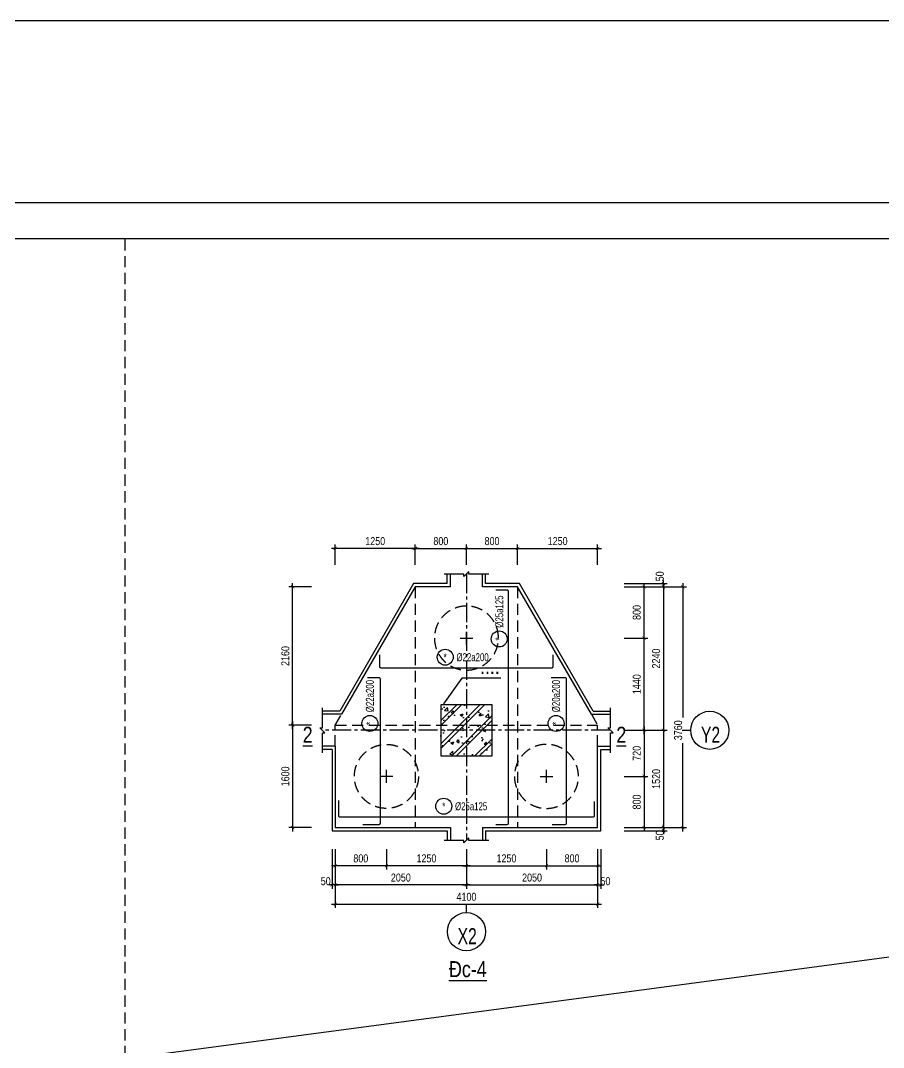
# Model space of a CAD drawing. Extents: x 71 to 2424299, y -14 to 1061502.
# Drawn here: x 1202616 to 1209357, y 494781 to 502800 of the extents above; entities that cross this region are included whole.
import ezdxf
from ezdxf.enums import TextEntityAlignment as Align

# ---------------------------------------------------------------- set-up
doc = ezdxf.new("R2010")
doc.units = 0
doc.header["$LTSCALE"] = 1000
doc.header["$MEASUREMENT"] = 0
doc.header["$PDMODE"] = 3
doc.linetypes.add('CENTER2', pattern=[1.125, 0.75, -0.125, 0.125, -0.125])
doc.linetypes.add('HIDDEN', pattern=[0.375, 0.25, -0.125])
doc.layers.get('0').update_dxf_attribs({"linetype": 'CONTINUOUS'})
doc.layers.get('Defpoints').update_dxf_attribs({"linetype": 'CONTINUOUS'})
for name, color, linetype in [('CDC.01.AXIS', 160, 'CENTER2'), ('CDC.02.DIM', 1, 'CONTINUOUS'), ('CDC.03.BORDER', 3, 'CONTINUOUS'), ('CDC.04.HIDDEN', 8, 'HIDDEN'), ('CDC.05.STEEL', 4, 'CONTINUOUS'), ('CDC.06.TEXT', 2, 'CONTINUOUS'), ('CDC.09.COLUMN', 4, 'CONTINUOUS'), ('CDC.10.HATCH', 9, 'CONTINUOUS'), ('CDC.11.NOTE', 8, 'CONTINUOUS'), ('CDC.12.PILE', 7, 'CONTINUOUS'), ('CDC.14.STEELNUM', 9, 'CONTINUOUS'), ('KCS_CHI', 1, 'CONTINUOUS')]:
    doc.layers.add(name, color=color, linetype=linetype)
doc.styles.add('ARIAL', font='arial.ttf', dxfattribs={"width": 0.8})
doc.dimstyles.new('50', dxfattribs={"dimscale": 25, "dimtxt": 2.5, "dimasz": 1, "dimexe": 1.2, "dimexo": 0, "dimgap": 1, "dimtad": 1, "dimdec": 0, "dimlfac": 2, "dimdsep": 46, "dimtxsty": 'ARIAL', "dimblk": 'ARCHTICK', "dimcen": 1, "dimdle": 1.2, "dimclrd": 1, "dimclre": 1, "dimclrt": 2, "dimadec": 0, "dimazin": 0, "dimtfac": 0.00072, "dimtdec": 0, "dimtix": 1, "dimtmove": 2, "dimatfit": 3, "dimfxl": 1, "dimtolj": 1, "dimarcsym": 0})

# ---------------------------------------------------------------- blocks, each defined once
blk = doc.blocks.new('_ArchTick')
at = {"color": 0, "linetype": 'ByBlock', "const_width": 0.15}
blk.add_lwpolyline([(-0.5, -0.5), (0.5, 0.5)], dxfattribs=at)
blk = doc.blocks.new('*D1937')
at = {"layer": 'CDC.02.DIM', "color": 1, "lineweight": -2, "transparency": 16777216}
for p, q in [((1205074.1, 496330.7), (1205074.1, 496020.3)), ((1206099.1, 496330.7), (1206099.1, 496020.3)), ((1206129.1, 496050.3), (1205044.1, 496050.3))]:
    blk.add_line(p, q, dxfattribs=at)
at = {"layer": 'Defpoints', "color": 0, "transparency": 16777216}
for p in [(1205074.1, 496330.7), (1206099.1, 496330.7), (1205074.1, 496050.3)]:
    blk.add_point(p, dxfattribs=at)
at = {"layer": 'CDC.02.DIM', "color": 1, "lineweight": -2, "transparency": 16777216, "xscale": 25, "yscale": 25, "zscale": 25, "rotation": 180}
blk.add_blockref('_ArchTick', (1205074.1, 496050.3), dxfattribs=at)
at = {"layer": 'CDC.02.DIM', "color": 1, "lineweight": -2, "transparency": 16777216, "xscale": 25, "yscale": 25, "zscale": 25}
blk.add_blockref('_ArchTick', (1206099.1, 496050.3), dxfattribs=at)
at = {"layer": 'CDC.02.DIM', "color": 2, "transparency": 16777216, "insert": (1205586.6, 496107.3), "char_height": 62.5, "attachment_point": 5, "style": 'ARIAL'}
blk.add_mtext('\\A1;2050', dxfattribs=at)
blk = doc.blocks.new('*D1938')
at = {"layer": 'CDC.02.DIM', "color": 1, "lineweight": -2, "transparency": 16777216}
for p, q in [((1206099.1, 496330.7), (1206099.1, 496020.3)), ((1207124.1, 496330.7), (1207124.1, 496020.3)), ((1206069.1, 496050.3), (1207154.1, 496050.3))]:
    blk.add_line(p, q, dxfattribs=at)
at = {"layer": 'Defpoints', "color": 0, "transparency": 16777216}
for p in [(1206099.1, 496330.7), (1207124.1, 496330.7), (1207124.1, 496050.3)]:
    blk.add_point(p, dxfattribs=at)
at = {"layer": 'CDC.02.DIM', "color": 1, "lineweight": -2, "transparency": 16777216, "xscale": 25, "yscale": 25, "zscale": 25, "rotation": 180}
blk.add_blockref('_ArchTick', (1206099.1, 496050.3), dxfattribs=at)
at = {"layer": 'CDC.02.DIM', "color": 1, "lineweight": -2, "transparency": 16777216, "xscale": 25, "yscale": 25, "zscale": 25}
blk.add_blockref('_ArchTick', (1207124.1, 496050.3), dxfattribs=at)
at = {"layer": 'CDC.02.DIM', "color": 2, "transparency": 16777216, "insert": (1206611.6, 496107.3), "char_height": 62.5, "attachment_point": 5, "style": 'ARIAL'}
blk.add_mtext('\\A1;2050', dxfattribs=at)
blk = doc.blocks.new('*D1939')
at = {"layer": 'CDC.02.DIM', "color": 1, "lineweight": -2, "transparency": 16777216}
for p, q in [((1205074.1, 496330.7), (1205074.1, 495870.3)), ((1207124.1, 496330.7), (1207124.1, 495870.3)), ((1205044.1, 495900.3), (1207154.1, 495900.3))]:
    blk.add_line(p, q, dxfattribs=at)
at = {"layer": 'Defpoints', "color": 0, "transparency": 16777216}
for p in [(1205074.1, 496330.7), (1207124.1, 496330.7), (1207124.1, 495900.3)]:
    blk.add_point(p, dxfattribs=at)
at = {"layer": 'CDC.02.DIM', "color": 1, "lineweight": -2, "transparency": 16777216, "xscale": 25, "yscale": 25, "zscale": 25, "rotation": 180}
blk.add_blockref('_ArchTick', (1205074.1, 495900.3), dxfattribs=at)
at = {"layer": 'CDC.02.DIM', "color": 1, "lineweight": -2, "transparency": 16777216, "xscale": 25, "yscale": 25, "zscale": 25}
blk.add_blockref('_ArchTick', (1207124.1, 495900.3), dxfattribs=at)
at = {"layer": 'CDC.02.DIM', "color": 2, "transparency": 16777216, "insert": (1206099.1, 495957.3), "char_height": 62.5, "attachment_point": 5, "style": 'ARIAL'}
blk.add_mtext('\\A1;4100', dxfattribs=at)
blk = doc.blocks.new('*D1940')
at = {"layer": 'CDC.02.DIM', "color": 1, "lineweight": -2, "transparency": 16777216}
for p, q in [((1205474.1, 496330.7), (1205474.1, 496170.3)), ((1206099.1, 496330.7), (1206099.1, 496170.3)), ((1206129.1, 496200.3), (1205444.1, 496200.3))]:
    blk.add_line(p, q, dxfattribs=at)
at = {"layer": 'Defpoints', "color": 0, "transparency": 16777216}
for p in [(1205474.1, 496330.7), (1206099.1, 496330.7), (1205474.1, 496200.3)]:
    blk.add_point(p, dxfattribs=at)
at = {"layer": 'CDC.02.DIM', "color": 1, "lineweight": -2, "transparency": 16777216, "xscale": 25, "yscale": 25, "zscale": 25, "rotation": 180}
blk.add_blockref('_ArchTick', (1205474.1, 496200.3), dxfattribs=at)
at = {"layer": 'CDC.02.DIM', "color": 1, "lineweight": -2, "transparency": 16777216, "xscale": 25, "yscale": 25, "zscale": 25}
blk.add_blockref('_ArchTick', (1206099.1, 496200.3), dxfattribs=at)
at = {"layer": 'CDC.02.DIM', "color": 2, "transparency": 16777216, "insert": (1205786.6, 496257.3), "char_height": 62.5, "attachment_point": 5, "style": 'ARIAL'}
blk.add_mtext('\\A1;1250', dxfattribs=at)
blk = doc.blocks.new('*D1941')
at = {"layer": 'CDC.02.DIM', "color": 1, "lineweight": -2, "transparency": 16777216}
for p, q in [((1206099.1, 496330.7), (1206099.1, 496170.3)), ((1206724.1, 496330.7), (1206724.1, 496170.3)), ((1206069.1, 496200.3), (1206754.1, 496200.3))]:
    blk.add_line(p, q, dxfattribs=at)
at = {"layer": 'Defpoints', "color": 0, "transparency": 16777216}
for p in [(1206099.1, 496330.7), (1206724.1, 496330.7), (1206724.1, 496200.3)]:
    blk.add_point(p, dxfattribs=at)
at = {"layer": 'CDC.02.DIM', "color": 1, "lineweight": -2, "transparency": 16777216, "xscale": 25, "yscale": 25, "zscale": 25, "rotation": 180}
blk.add_blockref('_ArchTick', (1206099.1, 496200.3), dxfattribs=at)
at = {"layer": 'CDC.02.DIM', "color": 1, "lineweight": -2, "transparency": 16777216, "xscale": 25, "yscale": 25, "zscale": 25}
blk.add_blockref('_ArchTick', (1206724.1, 496200.3), dxfattribs=at)
at = {"layer": 'CDC.02.DIM', "color": 2, "transparency": 16777216, "insert": (1206411.6, 496257.3), "char_height": 62.5, "attachment_point": 5, "style": 'ARIAL'}
blk.add_mtext('\\A1;1250', dxfattribs=at)
blk = doc.blocks.new('*D1942')
at = {"layer": 'CDC.02.DIM', "color": 1, "lineweight": -2, "transparency": 16777216}
for p, q in [((1205049.1, 496330.7), (1205049.1, 496020.3)), ((1205074.1, 496330.7), (1205074.1, 496020.3)), ((1205049.1, 496050.3), (1205024.1, 496050.3)), ((1205074.1, 496050.3), (1205049.1, 496050.3)), ((1205074.1, 496050.3), (1205099.1, 496050.3))]:
    blk.add_line(p, q, dxfattribs=at)
at = {"layer": 'Defpoints', "color": 0, "transparency": 16777216}
for p in [(1205049.1, 496330.7), (1205074.1, 496330.7), (1205049.1, 496050.3)]:
    blk.add_point(p, dxfattribs=at)
at = {"layer": 'CDC.02.DIM', "color": 1, "lineweight": -2, "transparency": 16777216, "xscale": 25, "yscale": 25, "zscale": 25}
blk.add_blockref('_ArchTick', (1205049.1, 496050.3), dxfattribs=at)
at = {"layer": 'CDC.02.DIM', "color": 1, "lineweight": -2, "transparency": 16777216, "xscale": 25, "yscale": 25, "zscale": 25, "rotation": 180}
blk.add_blockref('_ArchTick', (1205074.1, 496050.3), dxfattribs=at)
at = {"layer": 'CDC.02.DIM', "color": 2, "transparency": 16777216, "insert": (1205000, 496078.8), "char_height": 62.5, "attachment_point": 5, "style": 'ARIAL'}
blk.add_mtext('\\A1;50', dxfattribs=at)
blk = doc.blocks.new('*D1943')
at = {"layer": 'CDC.02.DIM', "color": 1, "lineweight": -2, "transparency": 16777216}
for p, q in [((1207124.1, 496330.7), (1207124.1, 496020.3)), ((1207149.1, 496330.7), (1207149.1, 496020.3)), ((1207124.1, 496050.3), (1207099.1, 496050.3)), ((1207124.1, 496050.3), (1207149.1, 496050.3)), ((1207149.1, 496050.3), (1207174.1, 496050.3))]:
    blk.add_line(p, q, dxfattribs=at)
at = {"layer": 'Defpoints', "color": 0, "transparency": 16777216}
for p in [(1207124.1, 496330.7), (1207149.1, 496330.7), (1207149.1, 496050.3)]:
    blk.add_point(p, dxfattribs=at)
at = {"layer": 'CDC.02.DIM', "color": 1, "lineweight": -2, "transparency": 16777216, "xscale": 25, "yscale": 25, "zscale": 25}
blk.add_blockref('_ArchTick', (1207124.1, 496050.3), dxfattribs=at)
at = {"layer": 'CDC.02.DIM', "color": 1, "lineweight": -2, "transparency": 16777216, "xscale": 25, "yscale": 25, "zscale": 25, "rotation": 180}
blk.add_blockref('_ArchTick', (1207149.1, 496050.3), dxfattribs=at)
at = {"layer": 'CDC.02.DIM', "color": 2, "transparency": 16777216, "insert": (1207184.8, 496078.8), "char_height": 62.5, "attachment_point": 5, "style": 'ARIAL'}
blk.add_mtext('\\A1;50', dxfattribs=at)
blk = doc.blocks.new('*D1944')
at = {"layer": 'CDC.02.DIM', "color": 1, "lineweight": -2, "transparency": 16777216}
for p, q in [((1207638.2, 498407.8), (1207638.2, 497227.8)), ((1207330, 498377.8), (1207668.2, 498377.8)), ((1207330, 497257.8), (1207668.2, 497257.8))]:
    blk.add_line(p, q, dxfattribs=at)
at = {"layer": 'Defpoints', "color": 0, "transparency": 16777216}
for p in [(1207330, 498377.8), (1207330, 497257.8), (1207638.2, 497257.8)]:
    blk.add_point(p, dxfattribs=at)
at = {"layer": 'CDC.02.DIM', "color": 1, "lineweight": -2, "transparency": 16777216, "xscale": 25, "yscale": 25, "zscale": 25}
for p, rotation in [((1207638.2, 498377.8), 90), ((1207638.2, 497257.8), 270)]:
    blk.add_blockref('_ArchTick', p, dxfattribs=dict(at, rotation=rotation))
at = {"layer": 'CDC.02.DIM', "color": 2, "transparency": 16777216, "insert": (1207581.3, 497817.8), "char_height": 62.5, "attachment_point": 5, "rotation": 90, "style": 'ARIAL'}
blk.add_mtext('\\A1;2240', dxfattribs=at)
blk = doc.blocks.new('*D1945')
at = {"layer": 'CDC.02.DIM', "color": 1, "lineweight": -2, "transparency": 16777216}
for p, q in [((1207330, 497257.8), (1207668.2, 497257.8)), ((1207638.2, 497287.8), (1207638.2, 496467.8)), ((1207330, 496497.8), (1207668.2, 496497.8))]:
    blk.add_line(p, q, dxfattribs=at)
at = {"layer": 'Defpoints', "color": 0, "transparency": 16777216}
for p in [(1207330, 497257.8), (1207330, 496497.8), (1207638.2, 496497.8)]:
    blk.add_point(p, dxfattribs=at)
at = {"layer": 'CDC.02.DIM', "color": 1, "lineweight": -2, "transparency": 16777216, "xscale": 25, "yscale": 25, "zscale": 25}
for p, rotation in [((1207638.2, 497257.8), 90), ((1207638.2, 496497.8), 270)]:
    blk.add_blockref('_ArchTick', p, dxfattribs=dict(at, rotation=rotation))
at = {"layer": 'CDC.02.DIM', "color": 2, "transparency": 16777216, "insert": (1207581.3, 496877.8), "char_height": 62.5, "attachment_point": 5, "rotation": 90, "style": 'ARIAL'}
blk.add_mtext('\\A1;1520', dxfattribs=at)
blk = doc.blocks.new('*D1946')
at = {"layer": 'CDC.02.DIM', "color": 1, "lineweight": -2, "transparency": 16777216}
for p, q in [((1207788.2, 498407.8), (1207788.2, 497357.3)), ((1207330, 498377.8), (1207818.2, 498377.8)), ((1207788.2, 496467.8), (1207788.2, 497158.2)), ((1207330, 496497.8), (1207818.2, 496497.8))]:
    blk.add_line(p, q, dxfattribs=at)
at = {"layer": 'Defpoints', "color": 0, "transparency": 16777216}
for p in [(1207330, 498377.8), (1207330, 496497.8), (1207788.2, 496497.8)]:
    blk.add_point(p, dxfattribs=at)
at = {"layer": 'CDC.02.DIM', "color": 1, "lineweight": -2, "transparency": 16777216, "xscale": 25, "yscale": 25, "zscale": 25}
for p, rotation in [((1207788.2, 498377.8), 90), ((1207788.2, 496497.8), 270)]:
    blk.add_blockref('_ArchTick', p, dxfattribs=dict(at, rotation=rotation))
at = {"layer": 'CDC.02.DIM', "color": 2, "transparency": 16777216, "insert": (1207753.1, 497257.8), "char_height": 62.5, "attachment_point": 5, "rotation": 90, "style": 'ARIAL'}
blk.add_mtext('\\A1;3760', dxfattribs=at)
blk = doc.blocks.new('*D1947')
at = {"layer": 'CDC.02.DIM', "color": 1, "lineweight": -2, "transparency": 16777216}
for p, q in [((1207330, 498402.8), (1207668.2, 498402.8)), ((1207638.2, 498402.8), (1207638.2, 498427.8)), ((1207638.2, 498377.8), (1207638.2, 498402.8)), ((1207330, 498377.8), (1207668.2, 498377.8)), ((1207638.2, 498377.8), (1207638.2, 498352.8))]:
    blk.add_line(p, q, dxfattribs=at)
at = {"layer": 'Defpoints', "color": 0, "transparency": 16777216}
for p in [(1207330, 498402.8), (1207638.2, 498402.8), (1207330, 498377.8)]:
    blk.add_point(p, dxfattribs=at)
at = {"layer": 'CDC.02.DIM', "color": 1, "lineweight": -2, "transparency": 16777216, "xscale": 25, "yscale": 25, "zscale": 25}
for p, rotation in [((1207638.2, 498402.8), 270), ((1207638.2, 498377.8), 90)]:
    blk.add_blockref('_ArchTick', p, dxfattribs=dict(at, rotation=rotation))
at = {"layer": 'CDC.02.DIM', "color": 2, "transparency": 16777216, "insert": (1207609.7, 498460), "char_height": 62.5, "attachment_point": 5, "rotation": 90, "style": 'ARIAL'}
blk.add_mtext('\\A1;50', dxfattribs=at)
blk = doc.blocks.new('*D1948')
at = {"layer": 'CDC.02.DIM', "color": 1, "lineweight": -2, "transparency": 16777216}
for p, q in [((1207330, 496497.8), (1207668.2, 496497.8)), ((1207330, 496472.8), (1207668.2, 496472.8)), ((1207638.2, 496497.8), (1207638.2, 496522.8)), ((1207638.2, 496497.8), (1207638.2, 496472.8)), ((1207638.2, 496472.8), (1207638.2, 496447.8))]:
    blk.add_line(p, q, dxfattribs=at)
at = {"layer": 'Defpoints', "color": 0, "transparency": 16777216}
for p in [(1207330, 496497.8), (1207330, 496472.8), (1207638.2, 496472.8)]:
    blk.add_point(p, dxfattribs=at)
at = {"layer": 'CDC.02.DIM', "color": 1, "lineweight": -2, "transparency": 16777216, "xscale": 25, "yscale": 25, "zscale": 25}
for p, rotation in [((1207638.2, 496497.8), 270), ((1207638.2, 496472.8), 90)]:
    blk.add_blockref('_ArchTick', p, dxfattribs=dict(at, rotation=rotation))
at = {"layer": 'CDC.02.DIM', "color": 2, "transparency": 16777216, "insert": (1207609.7, 496437), "char_height": 62.5, "attachment_point": 5, "rotation": 90, "style": 'ARIAL'}
blk.add_mtext('\\A1;50', dxfattribs=at)
blk = doc.blocks.new('*D1949')
at = {"layer": 'CDC.02.DIM', "color": 1, "lineweight": -2, "transparency": 16777216}
for p, q in [((1207330, 497977.8), (1207516.6, 497977.8)), ((1207486.6, 497227.8), (1207486.6, 498007.8)), ((1207330, 497257.8), (1207516.6, 497257.8))]:
    blk.add_line(p, q, dxfattribs=at)
at = {"layer": 'Defpoints', "color": 0, "transparency": 16777216}
for p in [(1207330, 497977.8), (1207486.6, 497977.8), (1207330, 497257.8)]:
    blk.add_point(p, dxfattribs=at)
at = {"layer": 'CDC.02.DIM', "color": 1, "lineweight": -2, "transparency": 16777216, "xscale": 25, "yscale": 25, "zscale": 25}
for p, rotation in [((1207486.6, 497977.8), 90), ((1207486.6, 497257.8), 270)]:
    blk.add_blockref('_ArchTick', p, dxfattribs=dict(at, rotation=rotation))
at = {"layer": 'CDC.02.DIM', "color": 2, "transparency": 16777216, "insert": (1207429.7, 497617.8), "char_height": 62.5, "attachment_point": 5, "rotation": 90, "style": 'ARIAL'}
blk.add_mtext('\\A1;1440', dxfattribs=at)
blk = doc.blocks.new('*D1950')
at = {"layer": 'CDC.02.DIM', "color": 1, "lineweight": -2, "transparency": 16777216}
for p, q in [((1207330, 497257.8), (1207516.6, 497257.8)), ((1207486.6, 497287.8), (1207486.6, 496867.8)), ((1207330, 496897.8), (1207516.6, 496897.8))]:
    blk.add_line(p, q, dxfattribs=at)
at = {"layer": 'Defpoints', "color": 0, "transparency": 16777216}
for p in [(1207330, 497257.8), (1207330, 496897.8), (1207486.6, 496897.8)]:
    blk.add_point(p, dxfattribs=at)
at = {"layer": 'CDC.02.DIM', "color": 1, "lineweight": -2, "transparency": 16777216, "xscale": 25, "yscale": 25, "zscale": 25}
for p, rotation in [((1207486.6, 497257.8), 90), ((1207486.6, 496897.8), 270)]:
    blk.add_blockref('_ArchTick', p, dxfattribs=dict(at, rotation=rotation))
at = {"layer": 'CDC.02.DIM', "color": 2, "transparency": 16777216, "insert": (1207429.7, 497077.8), "char_height": 62.5, "attachment_point": 5, "rotation": 90, "style": 'ARIAL'}
blk.add_mtext('\\A1;720', dxfattribs=at)
blk = doc.blocks.new('*D1951')
at = {"layer": 'CDC.02.DIM', "color": 1, "lineweight": -2, "transparency": 16777216}
for p, q in [((1205699.1, 498550.7), (1205699.1, 498707.8)), ((1206099.1, 498550.7), (1206099.1, 498707.8)), ((1205669.1, 498677.8), (1206129.1, 498677.8))]:
    blk.add_line(p, q, dxfattribs=at)
at = {"layer": 'Defpoints', "color": 0, "transparency": 16777216}
for p in [(1206099.1, 498677.8), (1205699.1, 498550.7), (1206099.1, 498550.7)]:
    blk.add_point(p, dxfattribs=at)
at = {"layer": 'CDC.02.DIM', "color": 1, "lineweight": -2, "transparency": 16777216, "xscale": 25, "yscale": 25, "zscale": 25, "rotation": 180}
blk.add_blockref('_ArchTick', (1205699.1, 498677.8), dxfattribs=at)
at = {"layer": 'CDC.02.DIM', "color": 1, "lineweight": -2, "transparency": 16777216, "xscale": 25, "yscale": 25, "zscale": 25}
blk.add_blockref('_ArchTick', (1206099.1, 498677.8), dxfattribs=at)
at = {"layer": 'CDC.02.DIM', "color": 2, "transparency": 16777216, "insert": (1205899.1, 498734.7), "char_height": 62.5, "attachment_point": 5, "style": 'ARIAL'}
blk.add_mtext('\\A1;800', dxfattribs=at)
blk = doc.blocks.new('*D1952')
at = {"layer": 'CDC.02.DIM', "color": 1, "lineweight": -2, "transparency": 16777216}
for p, q in [((1206099.1, 498550.7), (1206099.1, 498707.8)), ((1206499.1, 498550.7), (1206499.1, 498707.8)), ((1206069.1, 498677.8), (1206529.1, 498677.8))]:
    blk.add_line(p, q, dxfattribs=at)
at = {"layer": 'Defpoints', "color": 0, "transparency": 16777216}
for p in [(1206499.1, 498677.8), (1206099.1, 498550.7), (1206499.1, 498550.7)]:
    blk.add_point(p, dxfattribs=at)
at = {"layer": 'CDC.02.DIM', "color": 1, "lineweight": -2, "transparency": 16777216, "xscale": 25, "yscale": 25, "zscale": 25, "rotation": 180}
blk.add_blockref('_ArchTick', (1206099.1, 498677.8), dxfattribs=at)
at = {"layer": 'CDC.02.DIM', "color": 1, "lineweight": -2, "transparency": 16777216, "xscale": 25, "yscale": 25, "zscale": 25}
blk.add_blockref('_ArchTick', (1206499.1, 498677.8), dxfattribs=at)
at = {"layer": 'CDC.02.DIM', "color": 2, "transparency": 16777216, "insert": (1206299.1, 498734.7), "char_height": 62.5, "attachment_point": 5, "style": 'ARIAL'}
blk.add_mtext('\\A1;800', dxfattribs=at)
blk = doc.blocks.new('*D1953')
at = {"layer": 'CDC.02.DIM', "color": 1, "lineweight": -2, "transparency": 16777216}
for p, q in [((1205074.1, 498550.7), (1205074.1, 498707.8)), ((1205699.1, 498550.7), (1205699.1, 498707.8)), ((1205729.1, 498677.8), (1205044.1, 498677.8))]:
    blk.add_line(p, q, dxfattribs=at)
at = {"layer": 'Defpoints', "color": 0, "transparency": 16777216}
for p in [(1205074.1, 498677.8), (1205074.1, 498550.7), (1205699.1, 498550.7)]:
    blk.add_point(p, dxfattribs=at)
at = {"layer": 'CDC.02.DIM', "color": 1, "lineweight": -2, "transparency": 16777216, "xscale": 25, "yscale": 25, "zscale": 25, "rotation": 180}
blk.add_blockref('_ArchTick', (1205074.1, 498677.8), dxfattribs=at)
at = {"layer": 'CDC.02.DIM', "color": 1, "lineweight": -2, "transparency": 16777216, "xscale": 25, "yscale": 25, "zscale": 25}
blk.add_blockref('_ArchTick', (1205699.1, 498677.8), dxfattribs=at)
at = {"layer": 'CDC.02.DIM', "color": 2, "transparency": 16777216, "insert": (1205386.6, 498734.7), "char_height": 62.5, "attachment_point": 5, "style": 'ARIAL'}
blk.add_mtext('\\A1;1250', dxfattribs=at)
blk = doc.blocks.new('*D1954')
at = {"layer": 'CDC.02.DIM', "color": 1, "lineweight": -2, "transparency": 16777216}
for p, q in [((1206499.1, 498550.7), (1206499.1, 498707.8)), ((1207124.1, 498550.7), (1207124.1, 498707.8)), ((1206469.1, 498677.8), (1207154.1, 498677.8))]:
    blk.add_line(p, q, dxfattribs=at)
at = {"layer": 'Defpoints', "color": 0, "transparency": 16777216}
for p in [(1207124.1, 498677.8), (1206499.1, 498550.7), (1207124.1, 498550.7)]:
    blk.add_point(p, dxfattribs=at)
at = {"layer": 'CDC.02.DIM', "color": 1, "lineweight": -2, "transparency": 16777216, "xscale": 25, "yscale": 25, "zscale": 25, "rotation": 180}
blk.add_blockref('_ArchTick', (1206499.1, 498677.8), dxfattribs=at)
at = {"layer": 'CDC.02.DIM', "color": 1, "lineweight": -2, "transparency": 16777216, "xscale": 25, "yscale": 25, "zscale": 25}
blk.add_blockref('_ArchTick', (1207124.1, 498677.8), dxfattribs=at)
at = {"layer": 'CDC.02.DIM', "color": 2, "transparency": 16777216, "insert": (1206811.6, 498734.7), "char_height": 62.5, "attachment_point": 5, "style": 'ARIAL'}
blk.add_mtext('\\A1;1250', dxfattribs=at)
blk = doc.blocks.new('D1000')
at = {"layer": 'CDC.01.AXIS'}
for p, q in [((100, 0), (-100, 0)), ((0, -100), (0, 100))]:
    blk.add_line(p, q, dxfattribs=at)
at = {"layer": 'CDC.04.HIDDEN', "ltscale": 0.7}
blk.add_circle((0, 0), 500, dxfattribs=at)
blk = doc.blocks.new('*D1700')
at = {"layer": 'CDC.02.DIM', "color": 1, "lineweight": -2, "transparency": 16777216}
for p, q in [((1204741.6, 497267.8), (1204741.6, 498407.8)), ((1204890, 498377.8), (1204711.6, 498377.8)), ((1204890, 497297.8), (1204711.6, 497297.8))]:
    blk.add_line(p, q, dxfattribs=at)
at = {"layer": 'Defpoints', "color": 0, "transparency": 16777216}
for p in [(1204741.6, 498377.8), (1204890, 498377.8), (1204890, 497297.8)]:
    blk.add_point(p, dxfattribs=at)
at = {"layer": 'CDC.02.DIM', "color": 1, "lineweight": -2, "transparency": 16777216, "xscale": 25, "yscale": 25, "zscale": 25}
for p, rotation in [((1204741.6, 498377.8), 90), ((1204741.6, 497297.8), 270)]:
    blk.add_blockref('_ArchTick', p, dxfattribs=dict(at, rotation=rotation))
at = {"layer": 'CDC.02.DIM', "color": 2, "transparency": 16777216, "insert": (1204684.7, 497837.8), "char_height": 62.5, "attachment_point": 5, "rotation": 90, "style": 'ARIAL'}
blk.add_mtext('\\A1;2160', dxfattribs=at)
blk = doc.blocks.new('*D1701')
at = {"layer": 'CDC.02.DIM', "color": 1, "lineweight": -2, "transparency": 16777216}
for p, q in [((1204890, 497297.8), (1204711.6, 497297.8)), ((1204741.6, 497327.8), (1204741.6, 496467.8)), ((1204890, 496497.8), (1204711.6, 496497.8))]:
    blk.add_line(p, q, dxfattribs=at)
at = {"layer": 'Defpoints', "color": 0, "transparency": 16777216}
for p in [(1204890, 497297.8), (1204741.6, 496497.8), (1204890, 496497.8)]:
    blk.add_point(p, dxfattribs=at)
at = {"layer": 'CDC.02.DIM', "color": 1, "lineweight": -2, "transparency": 16777216, "xscale": 25, "yscale": 25, "zscale": 25}
for p, rotation in [((1204741.6, 497297.8), 90), ((1204741.6, 496497.8), 270)]:
    blk.add_blockref('_ArchTick', p, dxfattribs=dict(at, rotation=rotation))
at = {"layer": 'CDC.02.DIM', "color": 2, "transparency": 16777216, "insert": (1204684.7, 496897.8), "char_height": 62.5, "attachment_point": 5, "rotation": 90, "style": 'ARIAL'}
blk.add_mtext('\\A1;1600', dxfattribs=at)
blk = doc.blocks.new('*D1765')
at = {"layer": 'CDC.02.DIM', "color": 1, "lineweight": -2, "transparency": 16777216}
for p, q in [((1205074.1, 496330.7), (1205074.1, 496170.3)), ((1205474.1, 496330.7), (1205474.1, 496170.3)), ((1205504.1, 496200.3), (1205044.1, 496200.3))]:
    blk.add_line(p, q, dxfattribs=at)
at = {"layer": 'Defpoints', "color": 0, "transparency": 16777216}
for p in [(1205074.1, 496330.7), (1205474.1, 496330.7), (1205074.1, 496200.3)]:
    blk.add_point(p, dxfattribs=at)
at = {"layer": 'CDC.02.DIM', "color": 1, "lineweight": -2, "transparency": 16777216, "xscale": 25, "yscale": 25, "zscale": 25, "rotation": 180}
blk.add_blockref('_ArchTick', (1205074.1, 496200.3), dxfattribs=at)
at = {"layer": 'CDC.02.DIM', "color": 1, "lineweight": -2, "transparency": 16777216, "xscale": 25, "yscale": 25, "zscale": 25}
blk.add_blockref('_ArchTick', (1205474.1, 496200.3), dxfattribs=at)
at = {"layer": 'CDC.02.DIM', "color": 2, "transparency": 16777216, "insert": (1205274.1, 496257.3), "char_height": 62.5, "attachment_point": 5, "style": 'ARIAL'}
blk.add_mtext('\\A1;800', dxfattribs=at)
blk = doc.blocks.new('*D1766')
at = {"layer": 'CDC.02.DIM', "color": 1, "lineweight": -2, "transparency": 16777216}
for p, q in [((1206724.1, 496330.7), (1206724.1, 496170.3)), ((1207124.1, 496330.7), (1207124.1, 496170.3)), ((1206694.1, 496200.3), (1207154.1, 496200.3))]:
    blk.add_line(p, q, dxfattribs=at)
at = {"layer": 'Defpoints', "color": 0, "transparency": 16777216}
for p in [(1206724.1, 496330.7), (1207124.1, 496330.7), (1207124.1, 496200.3)]:
    blk.add_point(p, dxfattribs=at)
at = {"layer": 'CDC.02.DIM', "color": 1, "lineweight": -2, "transparency": 16777216, "xscale": 25, "yscale": 25, "zscale": 25, "rotation": 180}
blk.add_blockref('_ArchTick', (1206724.1, 496200.3), dxfattribs=at)
at = {"layer": 'CDC.02.DIM', "color": 1, "lineweight": -2, "transparency": 16777216, "xscale": 25, "yscale": 25, "zscale": 25}
blk.add_blockref('_ArchTick', (1207124.1, 496200.3), dxfattribs=at)
at = {"layer": 'CDC.02.DIM', "color": 2, "transparency": 16777216, "insert": (1206924.1, 496257.3), "char_height": 62.5, "attachment_point": 5, "style": 'ARIAL'}
blk.add_mtext('\\A1;800', dxfattribs=at)
blk = doc.blocks.new('*D1767')
at = {"layer": 'CDC.02.DIM', "color": 1, "lineweight": -2, "transparency": 16777216}
for p, q in [((1207330, 496897.8), (1207516.6, 496897.8)), ((1207486.6, 496927.8), (1207486.6, 496467.8)), ((1207330, 496497.8), (1207516.6, 496497.8))]:
    blk.add_line(p, q, dxfattribs=at)
at = {"layer": 'Defpoints', "color": 0, "transparency": 16777216}
for p in [(1207330, 496897.8), (1207330, 496497.8), (1207486.6, 496497.8)]:
    blk.add_point(p, dxfattribs=at)
at = {"layer": 'CDC.02.DIM', "color": 1, "lineweight": -2, "transparency": 16777216, "xscale": 25, "yscale": 25, "zscale": 25}
for p, rotation in [((1207486.6, 496897.8), 90), ((1207486.6, 496497.8), 270)]:
    blk.add_blockref('_ArchTick', p, dxfattribs=dict(at, rotation=rotation))
at = {"layer": 'CDC.02.DIM', "color": 2, "transparency": 16777216, "insert": (1207429.7, 496697.8), "char_height": 62.5, "attachment_point": 5, "rotation": 90, "style": 'ARIAL'}
blk.add_mtext('\\A1;800', dxfattribs=at)
blk = doc.blocks.new('*D1768')
at = {"layer": 'CDC.02.DIM', "color": 1, "lineweight": -2, "transparency": 16777216}
for p, q in [((1207486.6, 497947.8), (1207486.6, 498407.8)), ((1207330, 498377.8), (1207516.6, 498377.8)), ((1207330, 497977.8), (1207516.6, 497977.8))]:
    blk.add_line(p, q, dxfattribs=at)
at = {"layer": 'Defpoints', "color": 0, "transparency": 16777216}
for p in [(1207330, 498377.8), (1207486.6, 498377.8), (1207330, 497977.8)]:
    blk.add_point(p, dxfattribs=at)
at = {"layer": 'CDC.02.DIM', "color": 1, "lineweight": -2, "transparency": 16777216, "xscale": 25, "yscale": 25, "zscale": 25}
for p, rotation in [((1207486.6, 498377.8), 90), ((1207486.6, 497977.8), 270)]:
    blk.add_blockref('_ArchTick', p, dxfattribs=dict(at, rotation=rotation))
at = {"layer": 'CDC.02.DIM', "color": 2, "transparency": 16777216, "insert": (1207429.7, 498177.8), "char_height": 62.5, "attachment_point": 5, "rotation": 90, "style": 'ARIAL'}
blk.add_mtext('\\A1;800', dxfattribs=at)
blk = doc.blocks.new('34')
at = {"color": 4, "elevation": 0}
blk.add_lwpolyline([(1087304.3, 521742.8), (1107165, 521742.8), (1107165, 536023), (1087304.3, 536023)], close=True, dxfattribs=at)
at = {"layer": 'Defpoints', "elevation": 0}
blk.add_lwpolyline([(1086424.2, 521457.2), (1086424.2, 536307.2), (1107449.2, 536307.2), (1107449.2, 521457.2), (1086424.2, 521457.2)], close=True, dxfattribs=at)

msp = doc.modelspace()

# ---------------------------------------------------------------- hatches: boundary and pattern name
at = {"layer": 'CDC.10.HATCH'}
h = msp.add_hatch(dxfattribs=at)
h.set_pattern_fill('CHAU-01', color=256, scale=30, style=0, pattern_type=2)
h.set_pattern_definition([(50, (0, -19630), (215.178055, -18.82564), [22.5, -247.5]), (355, (0, -19630), (-41.6254, 225.65764), [18, -198]), (100.4514, (17.93, -19631.57), (173.552815, 206.831863), [19.122057, -210.342634]), (46.1842, (0, -19570), (320.172315, -49.655704), [33.75, -371.25]), (96.6356, (26.68, -19574.14), (280.39881, 292.23536), [28.68309, -315.5139]), (351.1842, (0, -19570), (280.39858, 292.23558), [27, -297]), (21, (30, -19585), (179.072116, -120.785667), [22.5, -247.5]), (326, (30, -19585), (72.9946, 217.545014), [18, -198]), (71.4514, (44.92, -19595.07), (252.06679, 96.75915), [19.122057, -210.342634]), (37.5, (0, -19630), (3.6479566, 99.868156), [0, -195.6, 0, -201, 0, -198.75]), (7.5, (0, -19630), (78.920861, 118.323514), [0, -114.6, 0, -191.1, 0, -75.75]), (327.5, (-66.9, -19630), (160.146731, -6.7664615), [0, -75, 0, -234, 0, -310.5]), (317.5, (-96.9, -19630), (174.955851, 30.031495), [0, -97.5, 0, -155.4, 0, -220.5]), (45, (0, -19630), (-90.156115, 90.156115), []), (45, (0, -19593.25), (-90.156115, 90.156115), [])])
h.paths.add_polyline_path([(1206299.34, 497457.76), (1205899.34, 497457.76), (1205899.34, 497057.76), (1206299.34, 497057.76)])

# ---------------------------------------------------------------- linework, layer by layer
at = {"layer": 'CDC.01.AXIS', "ltscale": 0.2}
for p, q in [((1206099.08, 498477.76), (1206099.08, 496397.76)), ((1207224.08, 497257.76), (1204974.08, 497257.76))]:
    msp.add_line(p, q, dxfattribs=at)
at = {"layer": 'CDC.03.BORDER'}
for p, q in [((1205974.08, 498377.76), (1205974.08, 498477.76)), ((1206224.08, 498377.76), (1206224.08, 498477.76)), ((1205123.27, 497382.76), (1204974.08, 497382.76)), ((1207074.89, 497382.76), (1207224.08, 497382.76)), ((1205074.08, 497132.76), (1204974.08, 497132.76)), ((1207124.08, 497132.76), (1207224.08, 497132.76)), ((1205974.08, 496497.76), (1205974.08, 496397.76)), ((1206224.08, 496497.76), (1206224.08, 496397.76))]:
    msp.add_line(p, q, dxfattribs=at)
for points in [[(1205974.08, 498377.76), (1205699.08, 498377.76), (1205123.27, 497382.76)], [(1207074.89, 497382.76), (1206499.08, 498377.76), (1206224.08, 498377.76)], [(1205074.08, 497132.76), (1205074.08, 496497.76), (1205974.08, 496497.76)], [(1207124.08, 496497.76), (1207124.08, 497132.76)], [(1206224.08, 496497.76), (1207124.08, 496497.76)]]:
    msp.add_lwpolyline(points, dxfattribs=at)
at = {"layer": 'CDC.04.HIDDEN', "ltscale": 0.35}
for p, q in [((1203431.87, 501092.5), (1203431.87, 486817.5)), ((1205699.08, 498377.76), (1205699.08, 496497.76)), ((1206499.08, 498377.76), (1206499.08, 496497.76)), ((1205074.08, 497297.76), (1205123.27, 497382.76)), ((1207074.89, 497382.76), (1207124.08, 497297.76)), ((1205074.08, 497297.76), (1207124.08, 497297.76)), ((1205074.08, 497132.76), (1205074.08, 497297.76)), ((1207124.08, 497132.76), (1207124.08, 497297.76))]:
    msp.add_line(p, q, dxfattribs=at)
at = {"layer": 'CDC.05.STEEL'}
for points in [[(1206328.03, 496522.76), (1206418.03, 496522.76, 0.4142136), (1206428.03, 496532.76), (1206428.03, 498342.76, 0.4142136), (1206418.03, 498352.76), (1206328.03, 498352.76)], [(1205420.32, 497846.07), (1205420.32, 497756.07, 0.4142136), (1205430.32, 497746.07), (1206767.85, 497746.07, 0.4142136), (1206777.85, 497756.07), (1206777.85, 497846.07)], [(1205290, 496522.76), (1205417.1, 496522.76, 0.4142136), (1205427.1, 496532.76), (1205427.1, 497657.83, 0.4142136), (1205417.1, 497667.83), (1205327.1, 497667.83)], [(1206770, 496522.76), (1206871.58, 496522.76, 0.4142136), (1206881.58, 496532.76), (1206881.58, 497657.83, 0.4142136), (1206871.58, 497667.83), (1206760, 497667.83)], [(1205099.08, 496710.72), (1205099.08, 496591.97, 0.4142136), (1205109.08, 496581.97), (1207089.08, 496581.97, 0.4142136), (1207099.08, 496591.97), (1207099.08, 496700.72)]]:
    msp.add_lwpolyline(points, format="xyb", dxfattribs=at)
at = {"layer": 'CDC.09.COLUMN'}
msp.add_lwpolyline([(1205899.34, 497057.76), (1206299.34, 497057.76), (1206299.34, 497457.76), (1205899.34, 497457.76)], close=True, dxfattribs=at)
at = {"layer": 'CDC.11.NOTE'}
for p, q in [((1205949.08, 498402.76), (1205949.08, 498477.76)), ((1206249.08, 498402.76), (1206249.08, 498477.76)), ((1205108.86, 497407.76), (1204974.08, 497407.76)), ((1207089.31, 497407.76), (1207224.08, 497407.76)), ((1207785.08, 497257.76), (1207851.01, 497257.76)), ((1205049.08, 497107.76), (1204974.08, 497107.76)), ((1207149.08, 497107.76), (1207224.08, 497107.76)), ((1205949.08, 496472.76), (1205949.08, 496397.76)), ((1206249.08, 496472.76), (1206249.08, 496397.76)), ((1206099.08, 495834.42), (1206099.08, 495900.34))]:
    msp.add_line(p, q, dxfattribs=at)
for points in [[(1206274.08, 498477.76), (1206119.08, 498477.76), (1206119.08, 498497.76), (1206079.08, 498457.76), (1206079.08, 498477.76), (1205924.08, 498477.76)], [(1205949.08, 498402.76), (1205684.67, 498402.76), (1205108.86, 497407.76)], [(1207089.31, 497407.76), (1206513.5, 498402.76), (1206249.08, 498402.76)], [(1204974.08, 497082.76), (1204974.08, 497237.76), (1204994.08, 497237.76), (1204954.08, 497277.76), (1204974.08, 497277.76), (1204974.08, 497432.76)], [(1207224.08, 497082.76), (1207224.08, 497237.76), (1207244.08, 497237.76), (1207204.08, 497277.76), (1207224.08, 497277.76), (1207224.08, 497432.76)], [(1205049.08, 497107.76), (1205049.08, 496472.76), (1205949.08, 496472.76)], [(1206249.08, 496472.76), (1207149.08, 496472.76), (1207149.08, 497107.76)], [(1206274.08, 496397.76), (1206119.08, 496397.76), (1206119.08, 496417.76), (1206079.08, 496377.76), (1206079.08, 496397.76), (1205924.08, 496397.76)]]:
    msp.add_lwpolyline(points, dxfattribs=at)
for centre in [(1208000.15, 497257.76), (1206099.08, 495685.28)]:
    msp.add_circle(centre, 149.14, dxfattribs=at)
at = {"layer": 'CDC.14.STEELNUM'}
for centre in [(1206355.53, 497970.83), (1205933, 497828.57), (1205344.6, 497310.96), (1206799.08, 497310.96), (1205921.76, 496664.47)]:
    msp.add_circle(centre, 62.5, dxfattribs=at)
at = {"layer": 'Defpoints', "color": 1}
msp.add_line((1264360, 502800), (1082950, 478660), dxfattribs=at)
msp.add_lwpolyline([(1082950, 502800), (1264360, 502800), (1264360, 478660), (1082950, 478660)], close=True, dxfattribs=at)
at = {"layer": 'KCS_CHI'}
msp.add_lwpolyline([(1206366.67, 497665.86), (1206063.1, 497665.86), (1205918.68, 497464.8)], dxfattribs=at)

# ---------------------------------------------------------------- block references
at = {"layer": 'CDC.03.BORDER'}
msp.add_blockref('34', (110316.09, -34927.16), dxfattribs=at)
at = {"layer": 'CDC.12.PILE', "yscale": 0.5, "zscale": 0.5}
for p, xscale in [((1206099.08, 497977.76), -0.5), ((1205474.08, 496897.76), 0.5), ((1206724.08, 496897.76), -0.5)]:
    msp.add_blockref('D1000', p, dxfattribs=dict(at, xscale=xscale))

# ---------------------------------------------------------------- texts
at = {"layer": 'CDC.06.TEXT', "style": 'ARIAL', "width": 0.7}
for s, p in [('%%C25a125', (1206355.53, 498184.85)), ('%%C22a200', (1205344.6, 497524.98)), ('%%C20a200', (1206799.08, 497524.98))]:
    msp.add_text(s, height=62.5, rotation=90, dxfattribs=at).set_placement(p, align=Align.MIDDLE_CENTER)
at = {"layer": 'CDC.06.TEXT', "style": 'ARIAL'}
for s, height, width, p in [('%%C22a200', 62.5, 0.7, (1206147.02, 497828.57)), ('....', 125, 0.8, (1206282.07, 497758.75)), ('%%U2', 125, 0.8, (1204858.85, 497222.71)), ('%%U2', 125, 0.8, (1207308.85, 497222.71)), ('%%C25a125', 62.5, 0.7, (1206135.78, 496664.47)), ('%%UĐc-4', 125, 0.8, (1206109.86, 495392.5))]:
    msp.add_text(s, height=height, dxfattribs=dict(at, width=width)).set_placement(p, align=Align.MIDDLE_CENTER)
at = {"layer": 'CDC.06.TEXT', "char_height": 125, "width": 116.16, "attachment_point": 8, "line_spacing_factor": 0.938532}
for s, insert in [('{\\fArial|b0|i0|c0|p34;\\W0.7;Y2}', (1208006.07, 497160.09)), ('{\\fArial|b0|i0|c0|p34;\\W0.7;X2}', (1206105, 495587.61))]:
    msp.add_mtext(s, dxfattribs=dict(at, insert=insert))
at = {"layer": 'CDC.14.STEELNUM', "style": 'ARIAL', "width": 0.7}
for p in [(1206355.53, 497970.83), (1205344.6, 497310.96), (1206799.08, 497310.96)]:
    msp.add_text('*', height=62.5, rotation=90, dxfattribs=at).set_placement(p, align=Align.MIDDLE_CENTER)
for p in [(1205933, 497828.57), (1205921.76, 496664.47)]:
    msp.add_text('*', height=62.5, dxfattribs=at).set_placement(p, align=Align.MIDDLE_CENTER)

# ---------------------------------------------------------------- dimensions: what is measured, and where the dimension line sits
at = {"layer": 'CDC.02.DIM'}
for base, p1, p2, picture, middle in [((1205074.08, 498677.76), (1205699.08, 498550.72), (1205074.08, 498550.72), '*D1953', (1205386.58, 498734.67)), ((1206099.08, 498677.76), (1205699.08, 498550.72), (1206099.08, 498550.72), '*D1951', (1205899.08, 498734.67)), ((1206499.08, 498677.76), (1206099.08, 498550.72), (1206499.08, 498550.72), '*D1952', (1206299.08, 498734.67)), ((1205074.08, 496050.34), (1206099.08, 496330.72), (1205074.08, 496330.72), '*D1937', (1205586.58, 496107.26)), ((1207124.08, 495900.34), (1205074.08, 496330.72), (1207124.08, 496330.72), '*D1939', (1206099.08, 495957.26)), ((1205074.08, 496200.34), (1205474.08, 496330.72), (1205074.08, 496330.72), '*D1765', (1205274.08, 496257.26)), ((1205474.08, 496200.34), (1206099.08, 496330.72), (1205474.08, 496330.72), '*D1940', (1205786.58, 496257.26)), ((1207124.08, 496050.34), (1206099.08, 496330.72), (1207124.08, 496330.72), '*D1938', (1206611.58, 496107.26)), ((1206724.08, 496200.34), (1206099.08, 496330.72), (1206724.08, 496330.72), '*D1941', (1206411.58, 496257.26)), ((1207124.08, 496200.34), (1206724.08, 496330.72), (1207124.08, 496330.72), '*D1766', (1206924.08, 496257.26))]:
    dim = msp.add_linear_dim(base=base, p1=p1, p2=p2, dimstyle='50', dxfattribs=at)
    dim.commit()
    dim.dimension.update_dxf_attribs({"geometry": picture, "text_midpoint": middle})
for base, p1, p2, angle, picture, middle in [((1207124.08, 498677.76), (1206499.08, 498550.72), (1207124.08, 498550.72), 180, '*D1954', (1206811.58, 498734.67)), ((1204741.58, 498377.76), (1204890, 497297.76), (1204890, 498377.76), 90, '*D1700', (1204684.67, 497837.76)), ((1207638.17, 497257.76), (1207330, 498377.76), (1207330, 497257.76), 90, '*D1944', (1207581.26, 497817.76)), ((1207486.58, 498377.76), (1207330, 497977.76), (1207330, 498377.76), 90, '*D1768', (1207429.67, 498177.76)), ((1207486.58, 497977.76), (1207330, 497257.76), (1207330, 497977.76), 90, '*D1949', (1207429.67, 497617.76)), ((1204741.58, 496497.76), (1204890, 497297.76), (1204890, 496497.76), 270, '*D1701', (1204684.67, 496897.76)), ((1207638.17, 496497.76), (1207330, 497257.76), (1207330, 496497.76), 90, '*D1945', (1207581.26, 496877.76)), ((1207486.58, 496897.76), (1207330, 497257.76), (1207330, 496897.76), 270, '*D1950', (1207429.67, 497077.76)), ((1207486.58, 496497.76), (1207330, 496897.76), (1207330, 496497.76), 270, '*D1767', (1207429.67, 496697.76))]:
    dim = msp.add_linear_dim(base=base, p1=p1, p2=p2, angle=angle, dimstyle='50', dxfattribs=at)
    dim.commit()
    dim.dimension.update_dxf_attribs({"geometry": picture, "text_midpoint": middle})
for base, p1, p2, picture, middle in [((1207638.17, 498402.76), (1207330, 498377.76), (1207330, 498402.76), '*D1947', (1207609.71, 498460)), ((1207788.17, 496497.76), (1207330, 498377.76), (1207330, 496497.76), '*D1946', (1207753.15, 497257.76)), ((1207638.17, 496472.76), (1207330, 496497.76), (1207330, 496472.76), '*D1948', (1207609.71, 496437.03))]:
    dim = msp.add_linear_dim(base=base, p1=p1, p2=p2, angle=90, dimstyle='50', dxfattribs=at)
    dim.commit()
    dim.dimension.update_dxf_attribs({"geometry": picture, "text_midpoint": middle, "dimtype": 160})
for base, p1, p2, picture, middle in [((1205049.08, 496050.34), (1205074.08, 496330.72), (1205049.08, 496330.72), '*D1942', (1205000, 496078.8)), ((1207149.08, 496050.34), (1207124.08, 496330.72), (1207149.08, 496330.72), '*D1943', (1207184.81, 496078.8))]:
    dim = msp.add_linear_dim(base=base, p1=p1, p2=p2, dimstyle='50', dxfattribs=at)
    dim.commit()
    dim.dimension.update_dxf_attribs({"geometry": picture, "text_midpoint": middle, "dimtype": 160})

doc.saveas('drawing.dxf')
